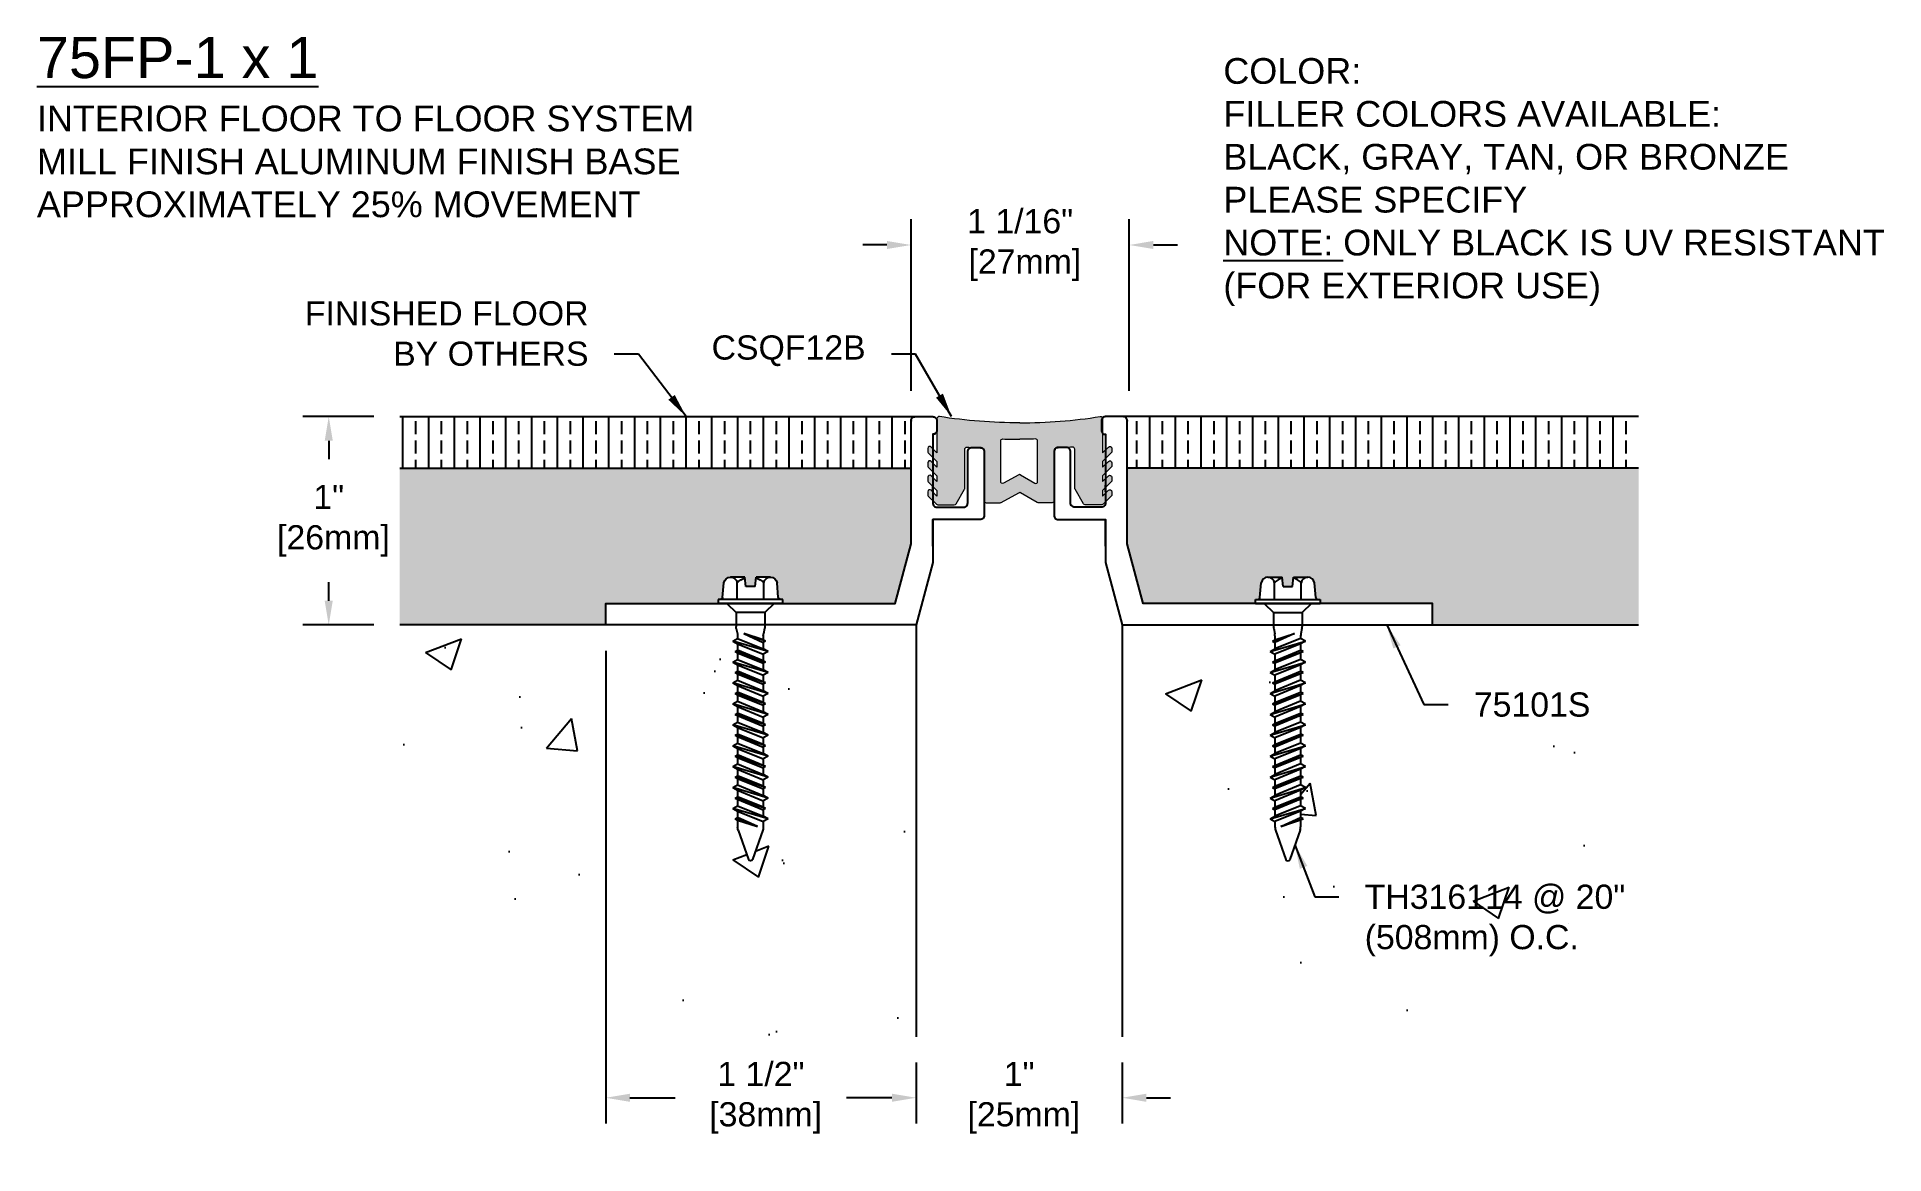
# Model space of a CAD drawing. Header units: inches. Extents: x -1.03 to 7.94, y -0.25 to 5.18.
import ezdxf

# ---------------------------------------------------------------- set-up
doc = ezdxf.new("R2010")
doc.units = ezdxf.units.IN
doc.header["$MEASUREMENT"] = 0
for name, color, linetype in [('Anchors', 4, 'Continuous'), ('Conditions', 1, 'Continuous'), ('Dimensions', 3, 'Continuous'), ('Fillers', 2, 'Continuous'), ('Metals', 7, 'Continuous'), ('Text', 2, 'Continuous')]:
    doc.layers.add(name, color=color, linetype=linetype)
doc.styles.add('ARIAL', font='arial.ttf')
doc.dimstyles.new('ARIAL', dxfattribs={"dimtxt": 0.1175, "dimasz": 0.1175, "dimexe": 0.125, "dimexo": 0.125, "dimgap": 0.125, "dimtad": 0, "dimtih": 1, "dimtoh": 1, "dimdec": 4, "dimzin": 0, "dimdsep": 46, "dimlunit": 4, "dimtxsty": 'ARIAL', "dimcen": 0.09, "dimadec": 0, "dimazin": 0, "dimtfac": 1, "dimtdec": 4, "dimtofl": 0, "dimtmove": 0, "dimatfit": 3, "dimfxl": 0, "dimfrac": 2, "dimtolj": 1, "dimtzin": 0, "dimarcsym": 0})

# ---------------------------------------------------------------- blocks, each defined once
blk = doc.blocks.new('75101S')
for p, q in [((-0.4117, 0.2863), (-0.412, 0.2866)), ((-0.4117, 0.1592), (-0.4117, 0.1926))]:
    blk.add_line(p, q)
blk.add_lwpolyline([(-0.4117, -0.1039), (-0.4117, 0.0251), (-0.4117, -0.1839), (-0.3313, -0.4867), (1.1757, -0.4867), (1.1757, -0.3817), (-0.2299, -0.3817), (-0.3067, -0.0923), (-0.3067, 0.5051, 0.414214), (-0.3267, 0.5251), (-0.4117, 0.5251, 0.414214), (-0.4317, 0.5051), (-0.4317, 0.4584, 0.198912), (-0.4259, 0.4442), (-0.4217, 0.4401), (-0.4117, 0.4401), (-0.4117, 0.1051, -0.414214), (-0.4317, 0.0851), (-0.5617, 0.0851, -0.414214), (-0.5817, 0.1051), (-0.5817, 0.3551, 0.414214), (-0.6017, 0.3751), (-0.6417, 0.3751, 0.414214), (-0.6617, 0.3551), (-0.6617, 0.0451, 0.414214), (-0.6417, 0.0251), (-0.4117, 0.0251)], format="xyb")
blk.add_point((-0.3067, 0.5051))
blk = doc.blocks.new('TH316114')
for p, q in [((-0.1352, 0.029), (-0.129, 0.1001)), ((-0.0968, 0.1275), (-0.0272, 0.1275)), ((-0.0645, 0.0187), (-0.0645, 0.1001)), ((-0.0232, 0.0825), (-0.0272, 0.1275)), ((0.0233, 0.0825), (0.0272, 0.1275)), ((0.0272, 0.1275), (0.0967, 0.1275)), ((0.0645, 0.0187), (0.0645, 0.1001)), ((0.1352, 0.029), (0.129, 0.1001)), ((-0.1568, 0), (-0.1568, 0.0187)), ((-0.1568, 0.0187), (0.1568, 0.0187)), ((-0.1568, 0), (0.1568, 0)), ((-0.1148, 0), (-0.0698, -0.045)), ((-0.0232, 0.0825), (0.0233, 0.0825)), ((0.1148, 0), (0.0698, -0.045)), ((0.1568, 0.0187), (0.1568, 0)), ((-0.0698, -0.045), (-0.0698, -0.1121)), ((-0.0698, -0.045), (0.0698, -0.045)), ((0.0698, -0.045), (0.0698, -0.1121)), ((-0.0737, -0.1836), (0.0321, -0.1471)), ((-0.0737, -0.1836), (-0.0623, -0.1774)), ((-0.0687, -0.1217), (-0.0633, -0.1477)), ((-0.0623, -0.1774), (0.0321, -0.1471)), ((0.0321, -0.1471), (-0.0623, -0.1898)), ((-0.0623, -0.1573), (-0.0623, -0.1774)), ((0.0623, -0.1707), (-0.0623, -0.2215)), ((0.0623, -0.1573), (0.0623, -0.1707)), ((0.0863, -0.1836), (0.0623, -0.1707)), ((0.0687, -0.1217), (0.0633, -0.1477)), ((-0.0862, -0.2344), (0.0863, -0.1836)), ((-0.0862, -0.2344), (-0.0623, -0.2215)), ((-0.0862, -0.2344), (-0.0623, -0.2473)), ((-0.0737, -0.1836), (-0.0623, -0.1898)), ((-0.0737, -0.2852), (0.0737, -0.2344)), ((-0.0623, -0.1898), (-0.0623, -0.2215)), ((0.0623, -0.1965), (-0.0623, -0.2473)), ((-0.0623, -0.279), (0.0623, -0.2282)), ((0.0623, -0.2405), (-0.0623, -0.2913)), ((-0.0623, -0.2473), (-0.0623, -0.279)), ((0.0863, -0.1836), (0.0623, -0.1965)), ((0.0623, -0.1965), (0.0623, -0.2282)), ((0.0737, -0.2344), (0.0623, -0.2282)), ((0.0737, -0.2344), (0.0623, -0.2405)), ((0.0623, -0.2405), (0.0623, -0.2722)), ((-0.0862, -0.3359), (0.0863, -0.2852)), ((-0.0862, -0.3359), (-0.0623, -0.323)), ((-0.0862, -0.3359), (-0.0623, -0.3489)), ((-0.0737, -0.2852), (-0.0623, -0.279)), ((-0.0737, -0.2852), (-0.0623, -0.2913)), ((-0.0737, -0.3867), (0.0737, -0.3359)), ((0.0623, -0.2722), (-0.0623, -0.323)), ((-0.0623, -0.2913), (-0.0623, -0.323)), ((0.0623, -0.2981), (-0.0623, -0.3489)), ((-0.0623, -0.3806), (0.0623, -0.3298)), ((0.0623, -0.3421), (-0.0623, -0.3929)), ((-0.0623, -0.3489), (-0.0623, -0.3806)), ((0.0863, -0.2852), (0.0623, -0.2722)), ((0.0863, -0.2852), (0.0623, -0.2981)), ((0.0623, -0.2981), (0.0623, -0.3298)), ((0.0737, -0.3359), (0.0623, -0.3298)), ((0.0737, -0.3359), (0.0623, -0.3421)), ((0.0623, -0.3421), (0.0623, -0.3738)), ((-0.0862, -0.4375), (0.0863, -0.3867)), ((-0.0862, -0.4375), (-0.0623, -0.4246)), ((-0.0862, -0.4375), (-0.0623, -0.4504)), ((-0.0737, -0.3867), (-0.0623, -0.3806)), ((-0.0737, -0.3867), (-0.0623, -0.3929)), ((-0.0737, -0.4883), (0.0737, -0.4375)), ((0.0623, -0.3738), (-0.0623, -0.4246)), ((-0.0623, -0.3929), (-0.0623, -0.4246)), ((0.0623, -0.3996), (-0.0623, -0.4504)), ((-0.0623, -0.4821), (0.0623, -0.4313)), ((0.0623, -0.4437), (-0.0623, -0.4944)), ((0.0863, -0.3867), (0.0623, -0.3738)), ((0.0863, -0.3867), (0.0623, -0.3996)), ((0.0623, -0.3996), (0.0623, -0.4313)), ((0.0737, -0.4375), (0.0623, -0.4313)), ((0.0737, -0.4375), (0.0623, -0.4437)), ((0.0623, -0.4437), (0.0623, -0.4754)), ((-0.0862, -0.5391), (0.0863, -0.4883)), ((-0.0862, -0.5391), (-0.0623, -0.5261)), ((-0.0737, -0.4883), (-0.0623, -0.4821)), ((-0.0737, -0.4883), (-0.0623, -0.4944)), ((-0.0623, -0.4504), (-0.0623, -0.4821)), ((0.0623, -0.4754), (-0.0623, -0.5261)), ((-0.0623, -0.4944), (-0.0623, -0.5261)), ((0.0623, -0.5012), (-0.0623, -0.552)), ((-0.0623, -0.5837), (0.0623, -0.5329)), ((0.0863, -0.4883), (0.0623, -0.4754)), ((0.0863, -0.4883), (0.0623, -0.5012)), ((0.0623, -0.5012), (0.0623, -0.5329)), ((0.0737, -0.5391), (0.0623, -0.5329)), ((-0.0862, -0.5391), (-0.0623, -0.552)), ((-0.0862, -0.6406), (0.0863, -0.5898)), ((-0.0737, -0.5898), (0.0737, -0.5391)), ((-0.0737, -0.5898), (-0.0623, -0.5837)), ((-0.0737, -0.5898), (-0.0623, -0.596)), ((0.0623, -0.5452), (-0.0623, -0.596)), ((-0.0623, -0.552), (-0.0623, -0.5837)), ((0.0623, -0.5769), (-0.0623, -0.6277)), ((-0.0623, -0.596), (-0.0623, -0.6277)), ((0.0623, -0.6028), (-0.0623, -0.6535)), ((0.0737, -0.5391), (0.0623, -0.5452)), ((0.0623, -0.5452), (0.0623, -0.5769)), ((0.0863, -0.5898), (0.0623, -0.5769)), ((0.0863, -0.5898), (0.0623, -0.6028)), ((0.0623, -0.6028), (0.0623, -0.6345)), ((-0.0862, -0.6406), (-0.0623, -0.6277)), ((-0.0862, -0.6406), (-0.0623, -0.6535)), ((-0.0862, -0.7422), (0.0863, -0.6914)), ((-0.0737, -0.6914), (0.0737, -0.6406)), ((-0.0737, -0.6914), (-0.0623, -0.6852)), ((-0.0737, -0.6914), (-0.0623, -0.6976)), ((-0.0623, -0.6852), (0.0623, -0.6345)), ((0.0623, -0.6468), (-0.0623, -0.6976)), ((-0.0623, -0.6535), (-0.0623, -0.6852)), ((0.0623, -0.6785), (-0.0623, -0.7293)), ((-0.0623, -0.6976), (-0.0623, -0.7293)), ((0.0623, -0.7043), (-0.0623, -0.7551)), ((0.0737, -0.6406), (0.0623, -0.6345)), ((0.0737, -0.6406), (0.0623, -0.6468)), ((0.0623, -0.6468), (0.0623, -0.6785)), ((0.0863, -0.6914), (0.0623, -0.6785)), ((0.0863, -0.6914), (0.0623, -0.7043)), ((0.0623, -0.7043), (0.0623, -0.736)), ((-0.0862, -0.7422), (-0.0623, -0.7293)), ((-0.0862, -0.7422), (-0.0623, -0.7551)), ((-0.0862, -0.8437), (0.0863, -0.793)), ((-0.0737, -0.793), (0.0737, -0.7422)), ((-0.0737, -0.793), (-0.0623, -0.7868)), ((-0.0737, -0.793), (-0.0623, -0.7991)), ((-0.0623, -0.7868), (0.0623, -0.736)), ((0.0623, -0.7484), (-0.0623, -0.7991)), ((-0.0623, -0.7551), (-0.0623, -0.7868)), ((0.0623, -0.78), (-0.0623, -0.8308)), ((-0.0623, -0.7991), (-0.0623, -0.8308)), ((0.0623, -0.8059), (-0.0623, -0.8567)), ((0.0737, -0.7422), (0.0623, -0.736)), ((0.0737, -0.7422), (0.0623, -0.7484)), ((0.0623, -0.7484), (0.0623, -0.78)), ((0.0863, -0.793), (0.0623, -0.78)), ((0.0863, -0.793), (0.0623, -0.8059)), ((0.0623, -0.8059), (0.0623, -0.8376)), ((-0.0862, -0.8437), (-0.0623, -0.8308)), ((-0.0862, -0.8437), (-0.0623, -0.8567)), ((-0.0862, -0.9453), (0.0863, -0.8945)), ((-0.0737, -0.8945), (0.0737, -0.8437)), ((-0.0737, -0.8945), (-0.0623, -0.8884)), ((-0.0737, -0.8945), (-0.0623, -0.9007)), ((-0.0623, -0.8884), (0.0623, -0.8376)), ((0.0623, -0.8499), (-0.0623, -0.9007)), ((-0.0623, -0.8567), (-0.0623, -0.8884)), ((0.0623, -0.8816), (-0.0623, -0.9324)), ((0.0737, -0.8437), (0.0623, -0.8376)), ((0.0737, -0.8437), (0.0623, -0.8499)), ((0.0623, -0.8499), (0.0623, -0.8816)), ((0.0863, -0.8945), (0.0623, -0.8816)), ((0.0863, -0.8945), (0.0623, -0.9075)), ((-0.0862, -0.9453), (-0.0623, -0.9324)), ((-0.0862, -0.9453), (-0.0623, -0.9582)), ((-0.0737, -0.9961), (0.0737, -0.9453)), ((-0.0623, -0.9007), (-0.0623, -0.9324)), ((0.0623, -0.9075), (-0.0623, -0.9582)), ((-0.0623, -0.9899), (0.0623, -0.9391)), ((0.0623, -0.9515), (-0.0623, -1.0023)), ((-0.0623, -0.9582), (-0.0623, -0.9899)), ((0.0623, -0.9832), (-0.0623, -1.034)), ((0.0623, -0.9075), (0.0623, -0.9391)), ((0.0737, -0.9453), (0.0623, -0.9391)), ((0.0737, -0.9453), (0.0623, -0.9515)), ((0.0623, -0.9515), (0.0623, -0.9832)), ((0.0863, -0.9961), (0.0623, -0.9832)), ((-0.0862, -1.0469), (0.0863, -0.9961)), ((-0.0862, -1.0469), (-0.0623, -1.034)), ((-0.0862, -1.0469), (-0.0623, -1.0598)), ((-0.0737, -0.9961), (-0.0623, -0.9899)), ((-0.0737, -0.9961), (-0.0623, -1.0023)), ((-0.0623, -1.0023), (-0.0623, -1.034)), ((0.0623, -1.009), (-0.0623, -1.0598)), ((-0.0623, -1.0598), (-0.0623, -1.0857)), ((-0.0335, -1.0838), (0.0623, -1.0407)), ((-0.0335, -1.0838), (0.0737, -1.0469)), ((0.0623, -1.053), (-0.0335, -1.0838)), ((0.0863, -0.9961), (0.0623, -1.009)), ((0.0623, -1.009), (0.0623, -1.0407)), ((0.0737, -1.0469), (0.0623, -1.0407)), ((0.0737, -1.0469), (0.0623, -1.053)), ((0.0623, -1.053), (0.0623, -1.0857)), ((-0.0596, -1.101), (-0.0096, -1.2438)), ((0.0596, -1.101), (0.0096, -1.2438))]:
    blk.add_line(p, q)
for centre, radius, start, end in [((-0.0968, 0.0948), 0.0327, 9.28497, 170.71503), ((0, 0.0379), 0.0896, 107.42152, 136.04074), ((0, 0.0379), 0.0896, 43.95926, 72.57848), ((0.0967, 0.0948), 0.0327, 9.28497, 170.71503), ((-0.1464, 0.03), 0.0112, 270, 355), ((0.1464, 0.03), 0.0112, 185, 270), ((-0.0232, -0.1121), 0.0465, 180, 191.9357), ((-0.1088, -0.1573), 0.0465, 0, 11.9357), ((0.1088, -0.1573), 0.0465, 168.0643, 180), ((0.0233, -0.1121), 0.0465, 348.0643, 0), ((-0.0158, -1.0857), 0.0465, 180, 199.30575), ((0.0158, -1.0857), 0.0465, 340.69425, 0), ((0, -1.2394), 0.0106, 204.10008, 335.89992)]:
    blk.add_arc(centre, radius, start, end)
blk = doc.blocks.new('*D2')
at = {"layer": 'Defpoints', "color": 0}
for p in [(3.2167, 4.1681), (3.2167, 3.3349), (4.2756, 3.3349)]:
    blk.add_point(p, dxfattribs=at)
at = {"layer": 'Dimensions', "color": 0, "lineweight": -2}
for p, q in [((3.2167, 3.4599), (3.2167, 4.2931)), ((4.2756, 3.4599), (4.2756, 4.2931)), ((3.0992, 4.1681), (2.9817, 4.1681)), ((4.3931, 4.1681), (4.5106, 4.1681))]:
    blk.add_line(p, q, dxfattribs=at)
at = {"layer": 'Dimensions', "color": 0}
for points in [[(3.0992, 4.1877), (3.0992, 4.1486), (3.2167, 4.1681)], [(4.3931, 4.1877), (4.3931, 4.1486), (4.2756, 4.1681)]]:
    blk.add_solid(points, dxfattribs=at)
at = {"layer": 'Dimensions', "color": 0, "insert": (3.7462, 4.1681), "char_height": 0.1175, "attachment_point": 5, "style": 'ARIAL'}
blk.add_mtext('\\A1;1 1/16"\\P [27mm]', dxfattribs=at)
blk = doc.blocks.new('*D3')
at = {"layer": 'Defpoints', "color": 0}
for p in [(0.7342, 3.3349), (0.3897, 2.3231), (0.7342, 2.3231)]:
    blk.add_point(p, dxfattribs=at)
at = {"layer": 'Dimensions', "color": 0, "lineweight": -2}
for p, q in [((0.6092, 3.3349), (0.2647, 3.3349)), ((0.3897, 3.2174), (0.3897, 3.1275)), ((0.3897, 2.4406), (0.3897, 2.5305)), ((0.6092, 2.3231), (0.2647, 2.3231))]:
    blk.add_line(p, q, dxfattribs=at)
at = {"layer": 'Dimensions', "color": 0}
for points in [[(0.3701, 3.2174), (0.4093, 3.2174), (0.3897, 3.3349)], [(0.3701, 2.4406), (0.4093, 2.4406), (0.3897, 2.3231)]]:
    blk.add_solid(points, dxfattribs=at)
at = {"layer": 'Dimensions', "color": 0, "insert": (0.3897, 2.829), "char_height": 0.1175, "attachment_point": 5, "style": 'ARIAL'}
blk.add_mtext('\\A1;1"\\P [26mm]', dxfattribs=at)
blk = doc.blocks.new('*D4')
at = {"layer": 'Defpoints', "color": 0}
for p in [(3.2413, 0.3231), (4.2413, 0.3231), (4.2413, 0.0273)]:
    blk.add_point(p, dxfattribs=at)
at = {"layer": 'Dimensions', "color": 0, "lineweight": -2}
for p, q in [((3.2413, 0.1981), (3.2413, -0.0977)), ((4.2413, 0.1981), (4.2413, -0.0977)), ((3.1238, 0.0273), (3.0063, 0.0273)), ((4.3588, 0.0273), (4.4763, 0.0273))]:
    blk.add_line(p, q, dxfattribs=at)
at = {"layer": 'Dimensions', "color": 0}
for points in [[(3.1238, 0.0469), (3.1238, 0.0077), (3.2413, 0.0273)], [(4.3588, 0.0469), (4.3588, 0.0077), (4.2413, 0.0273)]]:
    blk.add_solid(points, dxfattribs=at)
at = {"layer": 'Dimensions', "color": 0, "insert": (3.7413, 0.0273), "char_height": 0.1175, "attachment_point": 5, "style": 'ARIAL'}
blk.add_mtext('\\A1;1"\\P [25mm]', dxfattribs=at)
blk = doc.blocks.new('*D5')
at = {"layer": 'Defpoints', "color": 0}
for p in [(1.7342, 2.3231), (3.2413, 0.3231), (1.7342, 0.0273)]:
    blk.add_point(p, dxfattribs=at)
at = {"layer": 'Dimensions', "color": 0, "lineweight": -2}
for p, q in [((1.7342, 2.1981), (1.7342, -0.0977)), ((3.2413, 0.1981), (3.2413, -0.0977)), ((1.8517, 0.0273), (2.0717, 0.0273)), ((3.1238, 0.0273), (2.9039, 0.0273))]:
    blk.add_line(p, q, dxfattribs=at)
at = {"layer": 'Dimensions', "color": 0}
for points in [[(1.8517, 0.0469), (1.8517, 0.0077), (1.7342, 0.0273)], [(3.1238, 0.0469), (3.1238, 0.0077), (3.2413, 0.0273)]]:
    blk.add_solid(points, dxfattribs=at)
at = {"layer": 'Dimensions', "color": 0, "insert": (2.4878, 0.0273), "char_height": 0.1175, "attachment_point": 5, "style": 'ARIAL'}
blk.add_mtext('\\A1;1 1/2"\\P [38mm]', dxfattribs=at)
blk = doc.blocks.new('CSQF12B')
h = blk.add_hatch(color=256)
h.dxf.hatch_style = 1
h.paths.add_polyline_path([(0.0565, 0.4282, 0.460373), (0.045, 0.4183), (0.045, 0.2524), (0.0171, 0.2804, 0.668179), (0, 0.2733), (0, 0.2591, 0.198912), (0.0029, 0.2521), (0.045, 0.21), (0.045, 0.1824), (0.0171, 0.2104, 0.668179), (0, 0.2033), (0, 0.1891, 0.198912), (0.0029, 0.1821), (0.045, 0.14), (0.045, 0.1124), (0.0171, 0.1404, 0.668179), (0, 0.1333), (0, 0.1191, 0.198912), (0.0029, 0.1121), (0.045, 0.07), (0.045, 0.0424), (0.0171, 0.0704, 0.668179), (0, 0.0633), (0, 0.0491, 0.198912), (0.0029, 0.0421), (0.0421, 0.0029, 0.198912), (0.0491, 0), (0.1292, 0, 0.267949), (0.1379, 0.005), (0.1787, 0.0756, 0.131652), (0.18, 0.0806), (0.18, 0.2698, -0.442532), (0.191, 0.2797, 0.004205), (0.2648, 0.2748, -0.402093), (0.2744, 0.2648), (0.2744, 0.02, 0.414214), (0.2844, 0.01), (0.3522, 0.01, 0.107936), (0.3563, 0.0109), (0.4428, 0.0581, -0.107936), (0.447, 0.059, -0.107936), (0.4512, 0.0581), (0.5316, 0.0109, 0.107936), (0.5357, 0.01), (0.6036, 0.01, 0.414214), (0.6136, 0.02), (0.6136, 0.2648, -0.404634), (0.6232, 0.2748, 0.003884), (0.703, 0.2797, -0.442532), (0.714, 0.2698), (0.714, 0.0806, 0.131652), (0.7153, 0.0756), (0.7561, 0.005, 0.267949), (0.7648, 0), (0.8449, 0, 0.198912), (0.8519, 0.0029), (0.8911, 0.0421, 0.198912), (0.894, 0.0491), (0.894, 0.0633, 0.668179), (0.8769, 0.0704), (0.849, 0.0424), (0.849, 0.07), (0.8911, 0.1121, 0.198912), (0.894, 0.1191), (0.894, 0.1333, 0.668179), (0.8769, 0.1404), (0.849, 0.1124), (0.849, 0.14), (0.8911, 0.1821, 0.198912), (0.894, 0.1891), (0.894, 0.2033, 0.668179), (0.8769, 0.2104), (0.849, 0.1824), (0.849, 0.21), (0.8911, 0.2521, 0.198912), (0.894, 0.2591), (0.894, 0.2733, 0.668179), (0.8769, 0.2804), (0.849, 0.2524), (0.849, 0.4183, 0.460373), (0.8375, 0.4282, -0.038767), (0.447, 0.3978, -0.038767)])
h.paths.add_polyline_path([(0.447, 0.3179, 0.010105), (0.523, 0.3197, -0.429277), (0.5336, 0.3097), (0.5336, 0.1136, -0.546586), (0.5194, 0.1045), (0.4512, 0.1461, 0.107936), (0.447, 0.147, 0.107936), (0.4428, 0.1461), (0.3685, 0.1045, -0.546586), (0.3544, 0.1136), (0.3544, 0.3097, -0.42734), (0.3648, 0.3197, 0.009366)], flags=16)
at = {"color": 7, "linetype": 'Continuous', "lineweight": 15}
for points in [[(0.447, 0.3978, -0.038767), (0.0565, 0.4282, 0.460373), (0.045, 0.4183), (0.045, 0.2524), (0.0171, 0.2804, 0.668179), (0, 0.2733), (0, 0.2591, 0.198912), (0.0029, 0.2521), (0.045, 0.21), (0.045, 0.1824), (0.0171, 0.2104, 0.668179), (0, 0.2033), (0, 0.1891, 0.198912), (0.0029, 0.1821), (0.045, 0.14), (0.045, 0.1124), (0.0171, 0.1404, 0.668179), (0, 0.1333), (0, 0.1191, 0.198912), (0.0029, 0.1121), (0.045, 0.07), (0.045, 0.0424), (0.0171, 0.0704, 0.668179), (0, 0.0633), (0, 0.0491, 0.198912), (0.0029, 0.0421), (0.0421, 0.0029, 0.198912), (0.0491, 0), (0.1292, 0, 0.267949), (0.1379, 0.005), (0.1787, 0.0756, 0.131652), (0.18, 0.0806), (0.18, 0.2698, -0.442532), (0.191, 0.2797, 0.004223), (0.2651, 0.2748, -0.392684), (0.2744, 0.2648), (0.2744, 0.02, 0.414214), (0.2844, 0.01), (0.3522, 0.01, 0.107936), (0.3563, 0.0109), (0.4428, 0.0581, -0.107936), (0.447, 0.059, -0.107936)], [(0.447, 0.3978, 0.038767), (0.8375, 0.4282, -0.460373), (0.849, 0.4183), (0.849, 0.2524), (0.8769, 0.2804, -0.668179), (0.894, 0.2733), (0.894, 0.2591, -0.198912), (0.8911, 0.2521), (0.849, 0.21), (0.849, 0.1824), (0.8769, 0.2104, -0.668179), (0.894, 0.2033), (0.894, 0.1891, -0.198912), (0.8911, 0.1821), (0.849, 0.14), (0.849, 0.1124), (0.8769, 0.1404, -0.668179), (0.894, 0.1333), (0.894, 0.1191, -0.198912), (0.8911, 0.1121), (0.849, 0.07), (0.849, 0.0424), (0.8769, 0.0704, -0.668179), (0.894, 0.0633), (0.894, 0.0491, -0.198912), (0.8911, 0.0421), (0.8519, 0.0029, -0.198912), (0.8449, 0), (0.7648, 0, -0.267949), (0.7561, 0.005), (0.7153, 0.0756, -0.131652), (0.714, 0.0806), (0.714, 0.2698, 0.442532), (0.703, 0.2797, -0.003904), (0.6228, 0.2748, 0.392684), (0.6136, 0.2648), (0.6136, 0.02, -0.414214), (0.6036, 0.01), (0.5357, 0.01, -0.107936), (0.5316, 0.0109), (0.4512, 0.0581, 0.107936), (0.447, 0.059, 0.107936)], [(0.447, 0.147, 0.107936), (0.4428, 0.1461), (0.3685, 0.1045, -0.546586), (0.3544, 0.1136), (0.3544, 0.3097, -0.42533), (0.3647, 0.3197, 0.009374), (0.447, 0.3179, 0.009374)], [(0.447, 0.147, -0.107936), (0.4512, 0.1461), (0.5194, 0.1045, 0.546586), (0.5336, 0.1136), (0.5336, 0.3097, 0.42533), (0.5232, 0.3197, -0.010123), (0.447, 0.3179, -0.009374)]]:
    blk.add_lwpolyline(points, format="xyb", dxfattribs=at)

msp = doc.modelspace()

# ---------------------------------------------------------------- hatches: boundary and pattern name
at = {"layer": 'Conditions'}
h = msp.add_hatch(dxfattribs=at)
h.set_pattern_fill('ANSI33', color=256, scale=0.5, angle=45, style=0)
h.paths.add_polyline_path([(6.74835, 3.33488), (4.24589, 3.33488, -0.4142136), (4.26589, 3.31488), (4.26589, 3.08488), (6.74835, 3.08488)])
h.paths.add_polyline_path([(3.2167, 3.31488, -0.4142136), (3.2367, 3.33488), (0.73424, 3.33488), (0.73424, 3.08488), (3.2167, 3.08488)])
h = msp.add_hatch(dxfattribs=at)
h.set_pattern_fill('AR-SAND', color=256, scale=0.0625, style=0)
h.paths.add_polyline_path([(3.2167, 3.08488), (0.73424, 3.08488), (0.73424, 2.32312), (1.73424, 2.32312), (1.73424, 2.42812), (2.28029, 2.42812), (2.28029, 2.44687), (2.29062, 2.44687, 0.3888787), (2.30183, 2.45713), (2.30804, 2.52821, -0.3675075), (2.34029, 2.55562), (2.40986, 2.55562), (2.41379, 2.51062), (2.46029, 2.51062), (2.46423, 2.55562), (2.53379, 2.55562, -0.3675075), (2.56604, 2.52821), (2.57226, 2.45713, 0.3888787), (2.58347, 2.44687), (2.59379, 2.44687), (2.59379, 2.42812), (3.13985, 2.42812), (3.2167, 2.71751)])
h.paths.add_polyline_path([(6.74835, 3.08488), (4.26589, 3.08488), (4.26589, 2.71751), (4.34274, 2.42812), (4.8888, 2.42812), (4.8888, 2.44687), (4.89912, 2.44687, 0.3888787), (4.91033, 2.45713), (4.91655, 2.52821, -0.3675075), (4.9488, 2.55562), (5.01836, 2.55562), (5.0223, 2.51062), (5.0688, 2.51062), (5.07273, 2.55562), (5.1423, 2.55562, -0.3675075), (5.17455, 2.52821), (5.18077, 2.45713, 0.3888787), (5.19197, 2.44687), (5.2023, 2.44687), (5.2023, 2.42812), (5.74835, 2.42812), (5.74835, 2.32312), (6.74835, 2.32312)])
h = msp.add_hatch(dxfattribs=at)
h.set_pattern_fill('AR-CONC', color=256, scale=0.25, style=0)
h.paths.add_polyline_path([(3.2413, 2.32312), (2.50679, 2.32312), (2.50679, 2.31602, -0.0521265), (2.50579, 2.3064), (2.5003, 2.28043, 0.0521265), (2.49929, 2.27082), (2.49929, 2.25069), (2.51074, 2.24452), (2.49929, 2.23836), (2.49929, 2.20667), (2.52329, 2.19374), (2.49929, 2.18082), (2.49929, 2.14912), (2.51074, 2.14296), (2.49929, 2.1368), (2.49929, 2.1051), (2.52329, 2.09218), (2.49929, 2.07925), (2.49929, 2.04756), (2.51074, 2.0414), (2.49929, 2.03523), (2.49929, 2.00354), (2.52329, 1.99062), (2.49929, 1.97769), (2.49929, 1.946), (2.51074, 1.93983), (2.49929, 1.93367), (2.49929, 1.90198), (2.52329, 1.88905), (2.49929, 1.87613), (2.49929, 1.84444), (2.51074, 1.83827), (2.49929, 1.83211), (2.49929, 1.80042), (2.52329, 1.78749), (2.49929, 1.77457), (2.49929, 1.74287), (2.51074, 1.73671), (2.49929, 1.73055), (2.49929, 1.69885), (2.52329, 1.68593), (2.49929, 1.673), (2.49929, 1.64131), (2.51074, 1.63515), (2.49929, 1.62898), (2.49929, 1.59729), (2.52329, 1.58437), (2.49929, 1.57144), (2.49929, 1.53975), (2.51074, 1.53358), (2.49929, 1.52742), (2.49929, 1.49573), (2.52329, 1.4828), (2.49929, 1.46988), (2.49929, 1.43819), (2.51074, 1.43202), (2.49929, 1.42586), (2.49929, 1.39417), (2.52329, 1.38124), (2.49929, 1.36832), (2.49929, 1.34245, -0.084437), (2.49668, 1.32708), (2.44727, 1.18603, -0.7741233), (2.42682, 1.18603), (2.37741, 1.32708, -0.084437), (2.37479, 1.34245), (2.37479, 1.37508), (2.36335, 1.38124), (2.37479, 1.3874), (2.37479, 1.4191), (2.35079, 1.43202), (2.37479, 1.44495), (2.37479, 1.47664), (2.36335, 1.4828), (2.37479, 1.48897), (2.37479, 1.52066), (2.35079, 1.53358), (2.37479, 1.54651), (2.37479, 1.5782), (2.36335, 1.58437), (2.37479, 1.59053), (2.37479, 1.62222), (2.35079, 1.63515), (2.37479, 1.64807), (2.37479, 1.67976), (2.36335, 1.68593), (2.37479, 1.69209), (2.37479, 1.72378), (2.35079, 1.73671), (2.37479, 1.74963), (2.37479, 1.78133), (2.36335, 1.78749), (2.37479, 1.79365), (2.37479, 1.82535), (2.35079, 1.83827), (2.37479, 1.8512), (2.37479, 1.88289), (2.36335, 1.88905), (2.37479, 1.89522), (2.37479, 1.92691), (2.35079, 1.93983), (2.37479, 1.95276), (2.37479, 1.98445), (2.36335, 1.99062), (2.37479, 1.99678), (2.37479, 2.02847), (2.35079, 2.0414), (2.37479, 2.05432), (2.37479, 2.08601), (2.36335, 2.09218), (2.37479, 2.09834), (2.37479, 2.13003), (2.35079, 2.14296), (2.37479, 2.15588), (2.37479, 2.18758), (2.36335, 2.19374), (2.37479, 2.1999), (2.37479, 2.2316), (2.35079, 2.24452), (2.37479, 2.25745), (2.37479, 2.27082, 0.0521265), (2.37379, 2.28043), (2.3683, 2.3064, -0.0521265), (2.36729, 2.31602), (2.36729, 2.32312), (1.73424, 2.32312), (0.73424, 2.32312), (0.73424, 0.32312), (3.2413, 0.32312)])
h = msp.add_hatch(dxfattribs=at)
h.set_pattern_fill('AR-CONC', color=256, scale=0.25, style=0)
h.paths.add_polyline_path([(6.74835, 2.32312), (5.74835, 2.32312), (5.1153, 2.32312), (5.1153, 2.31602, -0.0521265), (5.11429, 2.3064), (5.1088, 2.28043, 0.0521265), (5.1078, 2.27082), (5.1078, 2.25745), (5.1318, 2.24452), (5.1078, 2.2316), (5.1078, 2.1999), (5.11924, 2.19374), (5.1078, 2.18758), (5.1078, 2.15588), (5.1318, 2.14296), (5.1078, 2.13003), (5.1078, 2.09834), (5.11924, 2.09218), (5.1078, 2.08601), (5.1078, 2.05432), (5.1318, 2.0414), (5.1078, 2.02847), (5.1078, 1.99678), (5.11924, 1.99062), (5.1078, 1.98445), (5.1078, 1.95276), (5.1318, 1.93983), (5.1078, 1.92691), (5.1078, 1.89522), (5.11924, 1.88905), (5.1078, 1.88289), (5.1078, 1.8512), (5.1318, 1.83827), (5.1078, 1.82535), (5.1078, 1.79365), (5.11924, 1.78749), (5.1078, 1.78133), (5.1078, 1.74963), (5.1318, 1.73671), (5.1078, 1.72378), (5.1078, 1.69209), (5.11924, 1.68593), (5.1078, 1.67976), (5.1078, 1.64807), (5.1318, 1.63515), (5.1078, 1.62222), (5.1078, 1.59053), (5.11924, 1.58437), (5.1078, 1.5782), (5.1078, 1.54651), (5.1318, 1.53358), (5.1078, 1.52066), (5.1078, 1.48897), (5.11924, 1.4828), (5.1078, 1.47664), (5.1078, 1.44495), (5.1318, 1.43202), (5.1078, 1.4191), (5.1078, 1.3874), (5.11924, 1.38124), (5.1078, 1.37508), (5.1078, 1.34245, -0.084437), (5.10518, 1.32708), (5.05577, 1.18603, -0.7741233), (5.03532, 1.18603), (4.98591, 1.32708, -0.084437), (4.9833, 1.34245), (4.9833, 1.36832), (4.9593, 1.38124), (4.9833, 1.39417), (4.9833, 1.42586), (4.97185, 1.43202), (4.9833, 1.43819), (4.9833, 1.46988), (4.9593, 1.4828), (4.9833, 1.49573), (4.9833, 1.52742), (4.97185, 1.53358), (4.9833, 1.53975), (4.9833, 1.57144), (4.9593, 1.58437), (4.9833, 1.59729), (4.9833, 1.62898), (4.97185, 1.63515), (4.9833, 1.64131), (4.9833, 1.673), (4.9593, 1.68593), (4.9833, 1.69885), (4.9833, 1.73055), (4.97185, 1.73671), (4.9833, 1.74287), (4.9833, 1.77457), (4.9593, 1.78749), (4.9833, 1.80042), (4.9833, 1.83211), (4.97185, 1.83827), (4.9833, 1.84444), (4.9833, 1.87613), (4.9593, 1.88905), (4.9833, 1.90198), (4.9833, 1.93367), (4.97185, 1.93983), (4.9833, 1.946), (4.9833, 1.97769), (4.9593, 1.99062), (4.9833, 2.00354), (4.9833, 2.03523), (4.97185, 2.0414), (4.9833, 2.04756), (4.9833, 2.07925), (4.9593, 2.09218), (4.9833, 2.1051), (4.9833, 2.1368), (4.97185, 2.14296), (4.9833, 2.14912), (4.9833, 2.18082), (4.9593, 2.19374), (4.9833, 2.20667), (4.9833, 2.23836), (4.97185, 2.24452), (4.9833, 2.25069), (4.9833, 2.27082, 0.0521265), (4.98229, 2.28043), (4.9768, 2.3064, -0.0521265), (4.9758, 2.31602), (4.9758, 2.32312), (4.2413, 2.32312), (4.2413, 0.32312), (6.74835, 0.32312)])
h.paths.add_polyline_path([(6.01379, 2.02495), (6.62213, 2.02495), (6.62213, 1.84469), (6.01379, 1.84469)], flags=24)
h.paths.add_polyline_path([(5.3893, 1.09154), (6.91768, 1.09154), (6.91768, 0.68226), (5.3893, 0.68226)], flags=9)

# ---------------------------------------------------------------- linework, layer by layer
for p, q in [((0.73424, 3.33488), (3.2367, 3.33488)), ((6.74835, 3.33488), (4.24589, 3.33488)), ((0.73424, 3.08488), (3.2167, 3.08488)), ((6.74835, 3.08488), (4.26589, 3.08488))]:
    msp.add_line(p, q, dxfattribs=at)
for points in [[(1.73424, 2.32312), (0.73424, 2.32312)], [(3.2413, 2.32312), (3.2413, 0.32312)], [(4.2413, 2.32312), (4.2413, 0.32312)], [(5.74835, 2.32312), (6.74835, 2.32312)]]:
    msp.add_lwpolyline(points, dxfattribs=at)

# ---------------------------------------------------------------- block references
at = {"layer": 'Anchors', "xscale": -1}
msp.add_blockref('TH316114', (2.43704, 2.42812), dxfattribs=at)
at = {"layer": 'Anchors'}
msp.add_blockref('TH316114', (5.04555, 2.42812), dxfattribs=at)
at = {"layer": 'Fillers'}
msp.add_blockref('CSQF12B', (3.29734, 2.90675), dxfattribs=at)
at = {"layer": 'Metals', "xscale": -1}
msp.add_blockref('75101S', (2.90998, 2.80979), dxfattribs=at)
at = {"layer": 'Metals'}
msp.add_blockref('75101S', (4.57261, 2.80979), dxfattribs=at)

# ---------------------------------------------------------------- texts
at = {"layer": 'Text', "attachment_point": 1, "style": 'ARIAL'}
for s, insert, char_height, width in [('{\\L75FP-1 x 1\\P\\H0.625x;\\lINTERIOR FLOOR TO FLOOR SYSTEM\\PMILL FINISH ALUMINUM FINISH BASE\\PAPPROXIMATELY 25% MOVEMENT}', (-1.02681, 5.17836), 0.2, 3.8125), ('COLOR:{\\L                         \\~ \\P}FILLER COLORS AVAILABLE:\\PBLACK, GRAY, TAN, OR BRONZE\\PPLEASE SPECIFY\\P{\\LNOTE:} ONLY BLACK IS UV RESISTANT (FOR EXTERIOR USE)', (4.73247, 5.07577), 0.125, 3.316965)]:
    msp.add_mtext(s, dxfattribs=dict(at, insert=insert, char_height=char_height, width=width))
at = {"layer": 'Text', "char_height": 0.1175, "style": 'ARIAL'}
for s, insert, attachment_point in [('FINISHED FLOOR\\PBY OTHERS', (1.65092, 3.57996), 9), ('\\A1;CSQF12B', (2.9961, 3.5794), 9), ('\\A1;75101S', (5.94854, 1.99557), 1), ('TH316114 @ 20"\\P(508mm) O.C.', (5.41868, 1.06216), 1)]:
    msp.add_mtext(s, dxfattribs=dict(at, insert=insert, attachment_point=attachment_point))

# ---------------------------------------------------------------- dimensions: what is measured, and where the dimension line sits
at = {"layer": 'Dimensions'}
for base, p1, p2, picture, middle in [((3.2167, 4.16814), (4.27561, 3.33488), (3.2167, 3.33488), '*D2', (3.74615, 4.16814)), ((1.73424, 0.02729), (3.2413, 0.32312), (1.73424, 2.32312), '*D5', (2.48777, 0.02729)), ((4.2413, 0.02729), (3.2413, 0.32312), (4.2413, 0.32312), '*D4', (3.7413, 0.02729))]:
    dim = msp.add_linear_dim(base=base, p1=p1, p2=p2, dimstyle='ARIAL', override={"dimpost": '\\X'}, dxfattribs=at)
    dim.commit()
    dim.dimension.update_dxf_attribs({"geometry": picture, "text_midpoint": middle, "dimtype": 160})
dim = msp.add_linear_dim(base=(0.38973, 2.32312), p1=(0.73424, 3.33488), p2=(0.73424, 2.32312), angle=90, dimstyle='ARIAL', override={"dimpost": '\\X'}, dxfattribs=at)
dim.commit()
dim.dimension.update_dxf_attribs({"geometry": '*D3', "text_midpoint": (0.38973, 2.829), "dimtype": 160})

# ---------------------------------------------------------------- leaders
at = {"layer": 'Text', "annotation_type": 0, "has_hookline": 1}
for points, hookline_direction, text_width in [([(2.125, 3.33488), (1.89342, 3.63871), (1.77592, 3.63871)], 1, 1.36159), ([(3.41318, 3.33488), (3.2386, 3.63815), (3.1211, 3.63815)], 1, 0.73113), ([(5.52559, 2.32312), (5.70604, 1.93682), (5.82354, 1.93682)], 0, 0.54959), ([(5.08019, 1.25572), (5.17618, 1.00341), (5.29368, 1.00341)], 0, 1.25371)]:
    msp.add_leader(points, dimstyle='ARIAL', dxfattribs=dict(at, hookline_direction=hookline_direction, text_width=text_width))

doc.saveas('drawing.dxf')
